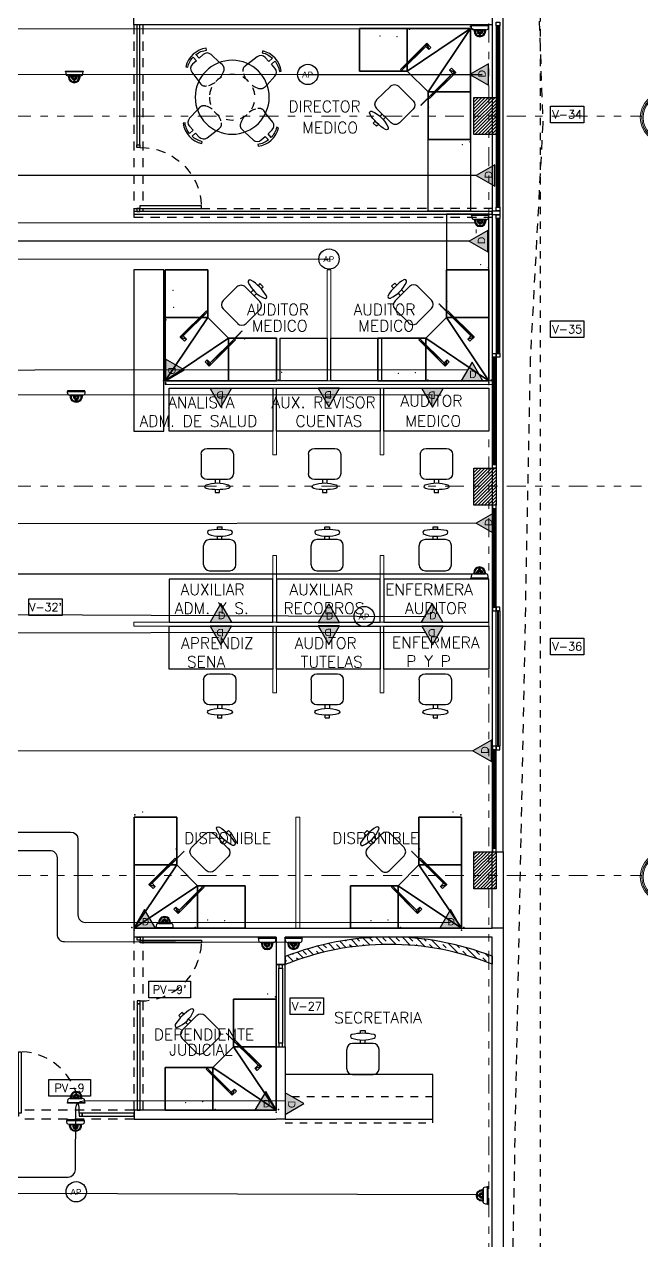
# Model space of a CAD drawing. Header units: millimetres. Extents: x 2056 to 4470, y 1400 to 3101.
# Drawn here: x 2246.84 to 2255.18, y 1523.13 to 1539.56 of the extents above; entities that cross this region are included whole.
import ezdxf
from ezdxf.enums import TextEntityAlignment as Align

# ---------------------------------------------------------------- set-up
doc = ezdxf.new("R2010")
doc.units = ezdxf.units.MM
for name, pattern in [('DIVIDE', [31.75, 12.7, -6.35, 0, -6.35, 0, -6.35]), ('HIDDEN', [9.525, 6.35, -3.175]), ('HIDDEN2', [0.1875, 0.125, -0.0625])]:
    doc.linetypes.add(name, pattern=pattern)
for name, color, linetype in [('0-PROYECCION', 8, 'HIDDEN2'), ('A-253', 253, 'Continuous'), ('A-ANNO-DIMS-GRID', 195, 'Continuous'), ('A-ANNO-GLAZ', 124, 'Continuous'), ('A-ANNO-TEXT', 190, 'Continuous'), ('A-COLS', 6, 'Continuous'), ('A-COLS-HTCH', 8, 'Continuous'), ('A-FURN', 252, 'Continuous'), ('A-GRID-COLS', 75, 'DIVIDE'), ('A-PROY', 15, 'HIDDEN'), ('A-WALL-SILL', 205, 'Continuous'), ('AreasTrabajo', 90, 'Continuous'), ('Cableado', 134, 'Continuous'), ('Camara', 11, 'Continuous'), ('NODOS', 7, 'Continuous')]:
    doc.layers.add(name, color=color, linetype=linetype)
for name, color, linetype, lineweight in [('A-WALL', 16, 'Continuous', 30), ('AMuebles', 8, 'Continuous', 9), ('MUEBLES', 5, 'Continuous', 20), ('PL Corte', 7, 'Continuous', 25), ('PL MUEBLES', 251, 'Continuous', 13)]:
    doc.layers.add(name, color=color, linetype=linetype, lineweight=lineweight)
doc.styles.add('NUEVO', font='SIMPLEX')
doc.styles.add('ROMAN', font='arial.ttf')
doc.styles.add('ROMANS', font='romans')
doc.styles.get("Standard").update_dxf_attribs({"font": 'arial.ttf'})

# ---------------------------------------------------------------- blocks, each defined once
blk = doc.blocks.new('*U99')
at = {"color": 0}
mesh = blk.add_polyface(dxfattribs=at)
corners = [(0.02, 0), (0.02, 0.5), (0, 0.46), (0, 0.46), (0, 0), (0.02, 0), (0.02, 0.5), (-0.06, 0.46), (0, 0.46), (0.02, 0.5), (-0.06, 0.5), (-0.06, 0.46)]
mesh.append_faces([[corners[k] for k in face] for face in [(6, 7, 8)]], dxfattribs={"vtx0": -1, "vtx2": -1, "color": 0})
mesh.append_faces([[corners[k] for k in face] for face in [(0, 1, 2)]], dxfattribs={"vtx1": -1, "vtx2": -1, "color": 0})
mesh.append_faces([[corners[k] for k in face] for face in [(3, 4, 5), (9, 10, 11)]], dxfattribs={"vtx2": -1, "color": 0})
blk = doc.blocks.new('*U96')
at = {"color": 0}
mesh = blk.add_polyface(dxfattribs=at)
corners = [(5.099, 1.857, 0.74), (5.674, 1.857, 0.74), (5.674, 2.712, 0.74), (5.674, 2.712, 0.74), (4.819, 2.137, 0.74), (5.099, 1.857, 0.74), (5.674, 2.712, 0.74), (4.819, 2.712, 0.74), (4.819, 2.137, 0.74)]
mesh.append_faces([[corners[k] for k in face] for face in [(3, 4, 5)]], dxfattribs={"vtx0": -1, "vtx2": -1, "color": 0})
mesh.append_faces([[corners[k] for k in face] for face in [(0, 1, 2), (6, 7, 8)]], dxfattribs={"vtx2": -1, "color": 0})
blk = doc.blocks.new('ptotbj1')
for p, q in [((0.593, -0.201, -0.17), (0.536, -0.257, -0.17)), ((0.536, -0.257, -0.17), (0.565, -0.285, -0.17)), ((0.565, -0.285, -0.17), (0.607, -0.243, -0.17)), ((0.947, -0.554, -0.17), (0.593, -0.201, -0.17)), ((0.607, -0.243, -0.17), (0.932, -0.568, -0.17)), ((0.201, -0.593, -0.17), (0.257, -0.536, -0.17)), ((0.554, -0.947, -0.17), (0.201, -0.593, -0.17)), ((0.285, -0.565, -0.17), (0.243, -0.607, -0.17)), ((0.243, -0.607, -0.17), (0.568, -0.932, -0.17)), ((0.257, -0.536, -0.17), (0.285, -0.565, -0.17)), ((0.776, -0.977, -0.74), (0.971, -0.782, -0.74)), ((1.084, -0.782, -0.74), (1.269, -0.966, -0.74)), ((0.961, -1.274, -0.74), (0.776, -1.09, -0.74)), ((1.269, -1.079, -0.74), (1.074, -1.274, -0.74)), ((1.15, -1.198, -0.74), (1.182, -1.231, -0.74)), ((1.193, -1.155, -0.74), (1.225, -1.188, -0.74)), ((1.246, -1.295, -0.74), (1.272, -1.321, -0.74)), ((1.272, -1.321, -0.74), (1.315, -1.278, -0.74)), ((1.315, -1.278, -0.74), (1.289, -1.252, -0.74))]:
    blk.add_line(p, q)
at = {"extrusion": (0.707107, 0.707107, 0)}
for p, q in [((0.462, -0.826, -0.129), (0.645, -1.01, -0.129)), ((0.674, -1.039, -0.169), (0.462, -0.826, -0.169)), ((0.462, -0.826, -0.169), (0.462, -0.826, -0.129)), ((0.645, -1.01, -0.129), (0.645, -1.01, -0.13)), ((0.645, -1.01, -0.13), (0.646, -1.01, -0.13)), ((0.646, -1.01, -0.13), (0.646, -1.01, -0.129))]:
    blk.add_line(p, q, dxfattribs=at)
at = {"elevation": -0.03}
for points in [[(0, -0.855), (0, 0), (0.855, 0)], [(0, -0.855), (0.575, -0.855), (0.855, -0.575), (0.855, 0)]]:
    blk.add_lwpolyline(points, dxfattribs=at)
for centre, radius, start, end in [((1.028, -0.838, -0.74), 0.08, 45, 135), ((0.833, -1.033, -0.74), 0.08, 135, 225), ((1.212, -1.023, -0.74), 0.08, 315, 45), ((1.509, -1.513, -0.74), 0.432, 114.3244, 155.6756), ((1.341, -1.142, -0.74), 0.025, 328.0026, 114.3244), ((1.017, -1.218, -0.74), 0.08, 225, 315), ((0.799, -0.803, -0.74), 0.664, 301.9974, 328.0026), ((1.138, -1.345, -0.74), 0.025, 155.6756, 301.9974), ((1.189, -1.304, -0.74), 0.03, 307.8510251593803, 307.8510382881088)]:
    blk.add_arc(centre, radius, start, end)
at = {"extrusion": (0.707107, 0.707107, 0)}
blk.add_arc((-1.171, -0.169, -0.258), 0.04, 90, 180, dxfattribs=at)
at = {"layer": 'MUEBLES'}
for p in [(0.993, -0.113, 0.12), (1.224, -0.103, -0.03), (0.566, -1.071, -0.74), (0.566, -1.071, -0.74), (0.566, -1.071, -0.74), (0.114, -1.571, -0.74)]:
    blk.add_point(p, dxfattribs=at)
at = {"layer": 'NODOS'}
for p in [(0.002, 0.025, -0.74), (-0.03, -0.008, -0.74), (0.825, -0.008, -0.74), (0.008, -1.53, -0.74)]:
    blk.add_point(p, dxfattribs=at)
at = {"extrusion": (0, 0, -1), "xscale": -1, "zscale": -1, "rotation": 270}
blk.add_blockref('*U96', (-2.712, -5.674, 0.74), dxfattribs=at)
at = {"rotation": 45.00000000000005}
blk.add_blockref('*U99', (0.932, -0.568, -0.05), dxfattribs=at)
at = {"extrusion": (0, 0, -1), "zscale": -1, "rotation": 314.9999999999999}
blk.add_blockref('*U99', (-0.568, -0.932, 0.05), dxfattribs=at)
mesh = blk.add_polymesh((6, 3))
for k, corner in enumerate([(1.5, -0.575, -0.03), (1.5, -0.575, -0.03), (1.5, -0.575, -0.03), (0.855, -0.575), (0.855, -0.575, -0.03), (0.855, -0.575, -0.03), (0.855, 0), (0.855, 0), (0.855, -0.575, -0.03), (1.5, 0, -0.03), (1.5, 0, -0.03), (1.5, -0.575, -0.03), (1.5, 0, -0.03), (1.5, 0, -0.03), (1.5, -0.575, -0.03), (0.855, 0), (0.855, 0), (0.855, -0.575)]):
    mesh.set_mesh_vertex(divmod(k, 3), corner)
mesh = blk.add_polymesh((6, 3))
for k, corner in enumerate([(0.575, -0.855), (0.575, -0.855, -0.03), (0.575, -0.855, -0.03), (0.575, -1.5), (0.575, -1.5, -0.03), (0.575, -1.5, -0.03), (0, -1.5), (0, -1.5, -0.03), (0.575, -1.5, -0.03), (0, -0.855), (0, -0.855, -0.03), (0.575, -0.855, -0.03), (0, -0.855), (0, -0.855), (0.575, -0.855), (0, -1.5), (0, -1.5), (0.575, -1.5)]):
    mesh.set_mesh_vertex(divmod(k, 3), corner)
blk = doc.blocks.new('PUERTA 90 VIDRIO')
for points in [[(0.035, 0.87), (0.07, 0.87), (0.07, 0.04), (0.035, 0.04), (0.035, 0.87)], [(-0.005, 0.04), (0.035, 0.04), (0.035, 0), (-0.005, 0), (-0.005, 0.04)], [(0.895, 0.04), (0.855, 0.04), (0.855, 0), (0.895, 0), (0.895, 0.04)]]:
    blk.add_lwpolyline(points)
at = {"color": 251, "linetype": 'HIDDEN2'}
blk.add_arc((0.042, 0.057), 0.814, 358.8096, 88.1062, dxfattribs=at)
blk = doc.blocks.new('silla')
for p, q in [((-0.03, 0.557), (-0.03, 0.594)), ((-0.029, 0.594), (0.032, 0.594)), ((0.03, 0.594), (0.03, 0.557)), ((-0.218, 0.08), (-0.218, 0.341)), ((0.138, 0.421), (-0.138, 0.421)), ((-0.03, 0.421), (-0.03, 0.467)), ((0.03, 0.421), (0.03, 0.466)), ((0.218, 0.08), (0.218, 0.341)), ((-0.138, 0), (0.138, 0))]:
    blk.add_line(p, q)
for centre, radius, start, end in [((-0.142, 0.517), 0.025, 103.0026, 249.3244), ((0.001, 0.898), 0.432, 249.3244, 290.6756), ((0.001, -0.106), 0.664, 76.9974, 103.0026), ((-0.078, 0.523), 0.03, 97.14896172513622, 97.14897484650807), ((0.145, 0.517), 0.025, 290.6756, 76.9974), ((-0.138, 0.341), 0.08, 90, 180), ((0.138, 0.341), 0.08, 0, 90), ((-0.138, 0.08), 0.08, 180, 270), ((0.138, 0.08), 0.08, 270, 0)]:
    blk.add_arc(centre, radius, start, end)
blk = doc.blocks.new('MESITA')
for points in [[(0.177, 0.49), (0.297, 0.601, -0.389031), (0.409, 0.602), (0.465, 0.551), (0.51, 0.601, 0.129996), (0.361, 0.664), (0.365, 0.691, -0.309364), (0.653, 0.429), (0.626, 0.423, 0.129996), (0.549, 0.566), (0.504, 0.515), (0.56, 0.465, -0.389031), (0.57, 0.353), (0.471, 0.224)], [(-0.49, 0.177), (-0.601, 0.297, -0.389031), (-0.602, 0.409), (-0.551, 0.465), (-0.601, 0.51, 0.129996), (-0.664, 0.361), (-0.691, 0.365, -0.309364), (-0.429, 0.653), (-0.423, 0.626, 0.129996), (-0.566, 0.549), (-0.515, 0.504), (-0.465, 0.56, -0.389031), (-0.353, 0.57), (-0.224, 0.471)], [(-0.177, -0.49), (-0.297, -0.601, -0.389031), (-0.409, -0.602), (-0.465, -0.551), (-0.51, -0.601, 0.129996), (-0.361, -0.664), (-0.365, -0.691, -0.309364), (-0.653, -0.429), (-0.626, -0.423, 0.129996), (-0.549, -0.566), (-0.504, -0.515), (-0.56, -0.465, -0.389031), (-0.57, -0.353), (-0.471, -0.224)], [(0.49, -0.177), (0.601, -0.297, -0.389031), (0.602, -0.409), (0.551, -0.465), (0.601, -0.51, 0.129996), (0.664, -0.361), (0.691, -0.365, -0.309364), (0.429, -0.653), (0.423, -0.626, 0.129996), (0.566, -0.549), (0.515, -0.504), (0.465, -0.56, -0.389031), (0.353, -0.57), (0.224, -0.471)]]:
    blk.add_lwpolyline(points, format="xyb")
at = {"color": 251, "linetype": 'HIDDEN2', "ltscale": 0.25}
for points in [[(-0.224, 0.471), (-0.186, 0.443, -0.283804), (-0.155, 0.362, -0.282906), (-0.375, 0.12, -0.283804), (-0.459, 0.143), (-0.49, 0.177)], [(0.471, 0.224), (0.443, 0.186, -0.283804), (0.362, 0.155, -0.282906), (0.12, 0.375, -0.283804), (0.143, 0.459), (0.177, 0.49)], [(-0.471, -0.224), (-0.443, -0.186, -0.283804), (-0.362, -0.155, -0.282906), (-0.12, -0.375, -0.283804), (-0.143, -0.459), (-0.177, -0.49)], [(0.224, -0.471), (0.186, -0.443, -0.283804), (0.155, -0.362, -0.282906), (0.375, -0.12, -0.283804), (0.459, -0.143), (0.49, -0.177)]]:
    blk.add_lwpolyline(points, format="xyb", dxfattribs=at)
blk.add_circle((0, 0), 0.521)
blk.add_circle((0, 0), 0.321, dxfattribs=at)
blk = doc.blocks.new('P-V')
blk.add_lwpolyline([(-0.00375, -0.003), (-0.00375, 0), (0.00375, 0), (0.00375, -0.003)], close=True)
at = {"style": 'NUEVO', "flags": 4}
blk.add_attdef('PV', text='', height=0.0015, dxfattribs=at).set_placement((0, -0.0015), align=Align.MIDDLE_CENTER)
blk = doc.blocks.new('V')
blk.add_lwpolyline([(-0.003, -0.003), (-0.003, 0), (0.003, 0), (0.003, -0.003)], close=True)
at = {"style": 'NUEVO', "flags": 4}
blk.add_attdef('VEN', text='', height=0.0015, dxfattribs=at).set_placement((0, -0.0015), align=Align.MIDDLE)
blk = doc.blocks.new('lote')
at = {"layer": '0-PROYECCION'}
blk.add_lwpolyline([(28.221, 54.476), (28.818, 37.127), (28.646, 33.967), (28.512, 27.473), (28.196, 12.156)], dxfattribs=at)
blk = doc.blocks.new('EJE LETRA')
at = {"const_width": 0.06}
blk.add_lwpolyline([(2.068, 0), (1.7, 0)], dxfattribs=at)
at = {"linetype": 'Continuous', "lineweight": 9}
for radius in [0.9, 0.85, 0.8]:
    blk.add_circle((0.8, 0), radius, dxfattribs=at)
at = {"lineweight": 9, "style": 'ROMAN'}
blk.add_attdef('A', (0.601, -0.273), '', height=0.6, dxfattribs=at)
blk = doc.blocks.new('EJES 3P')
at = {"layer": 'A-COLS-HTCH'}
h = blk.add_hatch(dxfattribs=at)
h.set_pattern_fill('ANSI31', color=256, scale=0.01, style=0)
h.set_pattern_definition([(45, (-989029.081113, -1733121.865745), (-0.02245064030267, 0.02245064030267), [])])
h.paths.add_polyline_path([(19.17, 24.331), (19.47, 24.331), (19.47, 23.831), (19.17, 23.831)])
h = blk.add_hatch(dxfattribs=at)
h.set_pattern_fill('ANSI31', color=256, scale=0.01, style=0)
h.set_pattern_definition([(45, (-989029.080906, -1733126.865745), (-0.02245064030267, 0.02245064030267), [])])
h.paths.add_polyline_path([(19.17, 19.326), (19.47, 19.326), (19.47, 18.826), (19.17, 18.826)])
h = blk.add_hatch(dxfattribs=at)
h.set_pattern_fill('ANSI31', color=256, scale=0.01, style=0)
h.set_pattern_definition([(45, (-989029.081113, -1733132.121184), (-0.02245064030267, 0.02245064030267), [])])
h.paths.add_polyline_path([(19.17, 14.145), (19.47, 14.145), (19.47, 13.645), (19.17, 13.645)])
at = {"layer": 'A-COLS'}
for points in [[(19.17, 24.331), (19.47, 24.331), (19.47, 23.831), (19.17, 23.831)], [(19.17, 19.326), (19.47, 19.326), (19.47, 18.826), (19.17, 18.826)], [(19.17, 14.145), (19.47, 14.145), (19.47, 13.645), (19.17, 13.645)]]:
    blk.add_lwpolyline(points, close=True, dxfattribs=at)
at = {"layer": 'A-GRID-COLS', "lineweight": 9, "ltscale": 0.02}
blk.add_line((19.37, 0.026), (19.37, 37.139), dxfattribs=at)
for points in [[(-3.765, 24.081), (21.433, 24.081)], [(-3.765, 19.081), (21.433, 19.081)], [(-3.765, 13.826), (21.433, 13.826)]]:
    blk.add_lwpolyline(points, dxfattribs=at)
at = {"layer": 'A-ANNO-DIMS-GRID'}
ref = blk.add_blockref('EJE LETRA', (21.453, 24.062, -0.229), dxfattribs=dict(at, xscale=0.375, yscale=0.3749999850988388, zscale=0.375))
ref.add_attrib('A', 'C', dxfattribs={"layer": '0', "lineweight": 9, "height": 0.225, "style": 'ROMAN'}).set_placement((21.753, 24.062, -0.229), align=Align.MIDDLE_CENTER)
ref = blk.add_blockref('EJE LETRA', (21.453, 13.806, -0.229), dxfattribs=dict(at, xscale=0.375, yscale=0.3749999850988388, zscale=0.375))
ref.add_attrib('A', 'E', dxfattribs={"layer": '0', "lineweight": 9, "height": 0.225, "style": 'ROMAN'}).set_placement((21.753, 13.806, -0.229), align=Align.MIDDLE_CENTER)
blk = doc.blocks.new('Toma Doble')
at = {"layer": 'AreasTrabajo'}
h = blk.add_hatch(color=256, dxfattribs=at)
h.dxf.hatch_style = 1
h.paths.add_polyline_path([(0, 0.168), (-0.145, -0.084), (0.145, -0.084)])
blk.add_lwpolyline([(0.145, -0.084), (0, 0.168), (-0.145, -0.084)], close=True, dxfattribs=at)
at = {"layer": 'AreasTrabajo', "color": 7, "true_color": 0xffffff, "insert": (-0.04, 0.054), "char_height": 0.1, "attachment_point": 1}
blk.add_mtext_dynamic_manual_height_columns('D', width=0.2, gutter_width=12.5, heights=[0], dxfattribs=at)
blk = doc.blocks.new('AP')
at = {"layer": 'AreasTrabajo'}
blk.add_circle((0, 0), 0.137, dxfattribs=at)
at = {"layer": 'AreasTrabajo', "insert": (-0.078, 0.038, 0.229), "char_height": 0.08, "attachment_point": 1}
blk.add_mtext_dynamic_manual_height_columns('AP', width=0.14673, gutter_width=12.5, heights=[0], dxfattribs=at)
blk = doc.blocks.new('Camara-B')
at = {"layer": 'Camara'}
for points in [[(-0.0297, 0.0145), (-0.0298, 0.016), (0.0293, 0.016), (0.0292, 0.0145)], [(0.0292, 0.0145), (0.0292, 0.0143), (-0.0297, 0.0143), (-0.0297, 0.0145)]]:
    blk.add_lwpolyline(points, close=True, dxfattribs=at)
for points in [[(-0.0297, 0.0139, 0.072126), (-0.0279, 0.0033, 0.171597), (-0.0271, 0.0023, 0.084432), (-0.022, 0.0001, 0.060784), (-0.0216, 0), (0.021, 0, 0.060784), (0.0215, 0.0001, 0.084432), (0.0266, 0.0023, 0.171597), (0.0274, 0.0033, 0.072126), (0.0292, 0.0139)], [(-0.0199, 0), (-0.0199, -0.0037, 1), (0.0194, -0.0037), (0.0194, 0)], [(-0.015, -0.011, 0.641525), (0.0145, -0.011), (0.0155, -0.0107), (0.0155, 0), (0.0087, 0), (0.0087, -0.0054, -1), (-0.0092, -0.0054), (-0.0092, 0), (-0.016, 0), (-0.016, -0.0107)], [(-0.0067, 0), (-0.0067, -0.0054, 1), (0.0062, -0.0054), (0.0062, 0), (0.0058, 0), (0.0058, -0.0054, -1), (-0.0063, -0.0054), (-0.0063, 0)], [(0.0029, -0.0006), (0.0029, -0.0008, -0.541232), (0.0027, -0.0009, 0.302819), (-0.0033, -0.0009, -0.541232), (-0.0034, -0.0008), (-0.0034, -0.0006, 3.288548)], [(0.0027, -0.0189, 1), (0.0027, -0.0184), (-0.0032, -0.0184, 1), (-0.0032, -0.0189)], [(0.0021, -0.0194, 1), (0.0021, -0.019), (-0.0026, -0.019, 1), (-0.0026, -0.0194)], [(0.0015, -0.02, 1), (0.0015, -0.0195), (-0.002, -0.0195, 1), (-0.002, -0.02)]]:
    blk.add_lwpolyline(points, format="xyb", close=True, dxfattribs=at)
blk.add_circle((-0.0003, -0.0055), 0.00358, dxfattribs=at)

msp = doc.modelspace()

# ---------------------------------------------------------------- hatches: boundary and pattern name
at = {"layer": 'PL Corte'}
h = msp.add_hatch(dxfattribs=at)
h.set_pattern_fill('TRANS', color=256, scale=0.02, angle=315, style=0)
h.set_pattern_definition([(315, (-986951.49958, -1731597.15156), (0.089802561211, 0.089802561211), []), (315, (-986951.45467, -1731597.10666), (0.089802561211, 0.089802561211), [0.0635, -0.0635])])
h.paths.add_polyline_path([(2251.649, 1527.227, 0.085539), (2250.365, 1526.964), (2250.365, 1526.856, -0.189712), (2253.115, 1526.88), (2253.115, 1526.987, 0.081397), (2251.891, 1527.227)])

# ---------------------------------------------------------------- linework, layer by layer
at = {"layer": '0-PROYECCION'}
for points, elevation in [([(2248.325, 1539.55), (2248.325, 1536.95)], 0.229), ([(2248.445, 1539.55), (2248.445, 1537.03)], 0.229), ([(2248.325, 1537.07), (2253.16, 1537.071)], 0.229), ([(2248.325, 1536.95), (2253.16, 1536.951)], 0.229), ([(2248.327, 1524.89), (2248.327, 1527.227)], 0.229), ([(2248.327, 1524.89), (2246.725, 1524.89)], -0.229)]:
    msp.add_lwpolyline(points, dxfattribs=dict(at, elevation=elevation))
for points in [[(2248.447, 1524.89), (2248.447, 1527.227)], [(2248.327, 1524.77), (2246.725, 1524.77)]]:
    msp.add_lwpolyline(points, dxfattribs=at)
at = {"layer": 'A-ANNO-GLAZ', "ltscale": 1.5}
for points, elevation in [([(2248.405, 1537.93), (2248.405, 1539.55), (2248.365, 1539.55), (2248.365, 1537.93)], 0.229), ([(2253.215, 1539.534), (2253.215, 1539.584), (2253.265, 1539.584), (2253.265, 1539.534)], 0.229), ([(2253.16, 1537.03), (2248.325, 1537.03), (2248.325, 1536.99), (2253.16, 1536.99)], 0.229), ([(2253.16, 1536.985), (2253.16, 1537.035), (2253.265, 1537.035), (2253.265, 1536.985)], 0.229), ([(2253.215, 1536.935), (2253.215, 1536.985), (2253.265, 1536.985), (2253.265, 1536.935)], 0.229), ([(2253.215, 1535.06), (2253.215, 1535.11), (2253.265, 1535.11), (2253.265, 1535.06)], 0.229), ([(2253.215, 1531.683), (2253.215, 1531.633), (2253.265, 1531.633), (2253.265, 1531.683)], 0.229), ([(2253.215, 1529.808), (2253.215, 1529.758), (2253.265, 1529.758), (2253.265, 1529.808)], 0.229), ([(2247.625, 1524.81), (2248.327, 1524.81), (2248.327, 1524.85), (2247.625, 1524.85)], -0.229)]:
    msp.add_lwpolyline(points, close=True, dxfattribs=dict(at, elevation=elevation))
for points in [[(2253.215, 1539.534), (2253.215, 1537.085), (2253.265, 1537.085), (2253.265, 1539.534), (2253.215, 1539.534)], [(2253.235, 1537.085), (2253.235, 1539.534), (2253.245, 1539.534), (2253.245, 1537.085), (2253.235, 1537.085)], [(2253.215, 1536.935), (2253.215, 1535.11), (2253.265, 1535.11), (2253.265, 1536.935), (2253.215, 1536.935)], [(2253.235, 1535.11), (2253.235, 1536.935), (2253.245, 1536.935), (2253.245, 1535.11), (2253.235, 1535.11)], [(2253.185, 1533.61), (2253.185, 1535.06), (2253.195, 1535.06), (2253.195, 1533.61), (2253.185, 1533.61)], [(2253.185, 1533.01), (2253.185, 1531.683), (2253.195, 1531.683), (2253.195, 1533.01), (2253.185, 1533.01)], [(2253.215, 1529.808), (2253.215, 1531.633), (2253.265, 1531.633), (2253.265, 1529.808), (2253.215, 1529.808)], [(2253.235, 1531.633), (2253.235, 1529.808), (2253.245, 1529.808), (2253.245, 1531.633), (2253.235, 1531.633)], [(2253.185, 1529.758), (2253.185, 1528.43), (2253.195, 1528.43), (2253.195, 1529.758), (2253.185, 1529.758)]]:
    msp.add_lwpolyline(points, dxfattribs=at)
at = {"layer": 'A-ANNO-GLAZ'}
for points in [[(2253.265, 1537.085), (2253.265, 1537.035), (2253.215, 1537.035), (2253.215, 1537.085)], [(2253.215, 1535.11), (2253.215, 1535.06), (2253.165, 1535.06), (2253.165, 1535.11)], [(2253.215, 1535.06), (2253.215, 1533.61), (2253.165, 1533.61), (2253.165, 1535.06)], [(2253.215, 1533.61), (2253.215, 1533.56), (2253.165, 1533.56), (2253.165, 1533.61)], [(2253.215, 1533.01), (2253.215, 1533.06), (2253.165, 1533.06), (2253.165, 1533.01)], [(2253.215, 1531.683), (2253.215, 1533.01), (2253.165, 1533.01), (2253.165, 1531.683)], [(2253.215, 1531.633), (2253.215, 1531.683), (2253.165, 1531.683), (2253.165, 1531.633)], [(2253.215, 1529.758), (2253.215, 1529.808), (2253.165, 1529.808), (2253.165, 1529.758)], [(2253.215, 1528.43), (2253.215, 1529.758), (2253.165, 1529.758), (2253.165, 1528.43)], [(2253.215, 1528.38), (2253.215, 1528.43), (2253.165, 1528.43), (2253.165, 1528.38)]]:
    msp.add_lwpolyline(points, close=True, dxfattribs=at)
at = {"layer": 'A-ANNO-GLAZ', "elevation": 0.229}
for points in [[(2250.28, 1526.856), (2250.28, 1526.806), (2250.33, 1526.806), (2250.33, 1526.856)], [(2250.28, 1525.795), (2250.28, 1525.745), (2250.33, 1525.745), (2250.33, 1525.795)]]:
    msp.add_lwpolyline(points, close=True, dxfattribs=at)
msp.add_lwpolyline([(2250.33, 1526.806), (2250.33, 1525.795), (2250.28, 1525.795), (2250.28, 1526.806), (2250.33, 1526.806)], dxfattribs=at)
at = {"layer": 'A-ANNO-GLAZ', "ltscale": 1.5}
msp.add_lwpolyline([(2248.367, 1526.327), (2248.367, 1524.89), (2248.407, 1524.89), (2248.407, 1526.327)], close=True, dxfattribs=at)
at = {"layer": 'A-FURN'}
for points, elevation in [([(2252.295, 1538), (2252.87, 1538), (2252.87, 1537.031), (2252.295, 1537.031)], -0.03), ([(2252.543, 1536.24), (2253.118, 1536.24), (2253.118, 1536.99), (2252.543, 1536.99)], 0.229), ([(2248.325, 1534.06), (2248.727, 1534.06), (2248.727, 1536.24), (2248.325, 1536.24)], 0.229), ([(2250.298, 1535.315), (2250.933, 1535.315), (2250.933, 1534.74), (2250.298, 1534.74)], 0.229), ([(2250.983, 1535.315), (2251.668, 1535.315), (2251.668, 1534.74), (2250.983, 1534.74)], 0.229), ([(2248.798, 1534.06), (2248.798, 1534.64), (2250.198, 1534.64), (2250.198, 1534.06)], 0.289), ([(2250.248, 1534.06), (2250.248, 1534.64), (2251.648, 1534.64), (2251.648, 1534.06)], 0.289), ([(2251.698, 1534.06), (2251.698, 1534.64), (2253.118, 1534.64), (2253.118, 1534.06)], 0.259), ([(2248.798, 1532.06), (2248.798, 1531.48), (2250.198, 1531.48), (2250.198, 1532.06)], 0.289), ([(2250.248, 1532.06), (2250.248, 1531.48), (2251.648, 1531.48), (2251.648, 1532.06)], 0.289), ([(2251.698, 1532.06), (2251.698, 1531.48), (2253.118, 1531.48), (2253.118, 1532.06)], 0.259), ([(2248.798, 1530.847), (2248.798, 1531.427), (2250.198, 1531.427), (2250.198, 1530.847)], 0.289), ([(2250.248, 1530.847), (2250.248, 1531.427), (2251.648, 1531.427), (2251.648, 1530.847)], 0.289), ([(2251.698, 1530.847), (2251.698, 1531.427), (2253.118, 1531.427), (2253.118, 1530.847)], 0.259)]:
    msp.add_lwpolyline(points, close=True, dxfattribs=dict(at, elevation=elevation))
at = {"layer": 'A-FURN', "elevation": 0.229}
msp.add_lwpolyline([(2250.365, 1524.77), (2251.915, 1524.77), (2252.36, 1524.77), (2252.36, 1525.37), (2250.365, 1525.37), (2250.365, 1524.77)], dxfattribs=at)
at = {"layer": 'A-PROY', "ltscale": 0.01}
msp.add_lwpolyline([(2253.31, 1550.892), (2253.81, 1550.892), (2253.81, 1516.89), (2253.31, 1516.89)], dxfattribs=at)
at = {"layer": 'A-PROY', "ltscale": 0.01, "elevation": 0.229}
msp.add_lwpolyline([(2250.365, 1525.07), (2250.365, 1524.72), (2252.36, 1524.72), (2252.36, 1525.07), (2250.365, 1525.07)], dxfattribs=at)
at = {"layer": 'A-WALL', "elevation": 0.229}
for points in [[(2253.16, 1539.668), (2253.16, 1539.55), (2248.325, 1539.55), (2248.325, 1539.668), (2253.16, 1539.668), (2253.16, 1539.55)], [(2253.31, 1528.38), (2253.31, 1527.347), (2253.161, 1527.347), (2253.16, 1528.38), (2253.31, 1528.38)], [(2248.447, 1527.227), (2248.447, 1527.227), (2248.327, 1527.227), (2248.327, 1527.347), (2253.161, 1527.347), (2253.161, 1527.347)], [(2250.245, 1527.227), (2248.447, 1527.227)], [(2250.245, 1527.227), (2250.245, 1526.856), (2250.365, 1526.856), (2250.365, 1527.227)], [(2253.16, 1524.919), (2253.16, 1524.919), (2253.161, 1527.227), (2250.365, 1527.227)], [(2253.31, 1527.347), (2253.31, 1522.986), (2253.16, 1522.986), (2253.16, 1524.919), (2253.16, 1524.919)], [(2250.245, 1525.745), (2250.245, 1524.89), (2250.245, 1524.89)], [(2250.365, 1525.745), (2250.365, 1524.919), (2250.365, 1524.919)], [(2250.365, 1524.919), (2250.365, 1524.77)], [(2248.447, 1524.89), (2248.447, 1524.89), (2248.327, 1524.89), (2248.327, 1524.77), (2248.327, 1524.77), (2248.327, 1524.77), (2248.327, 1524.77), (2248.327, 1524.77)], [(2248.327, 1524.77), (2250.245, 1524.77)], [(2250.245, 1524.89), (2248.447, 1524.89)], [(2250.365, 1524.77), (2250.245, 1524.77)]]:
    msp.add_lwpolyline(points, dxfattribs=at)
at = {"layer": 'A-WALL-SILL', "elevation": 0.229}
for points in [[(2253.16, 1545.21), (2253.16, 1528.38), (2253.31, 1528.38), (2253.31, 1545.21)], [(2250.365, 1526.856), (2250.245, 1526.856), (2250.245, 1525.745), (2250.365, 1525.745)]]:
    msp.add_lwpolyline(points, close=True, dxfattribs=at)
at = {"layer": 'A-WALL-SILL', "color": 1, "elevation": 0.229}
for points in [[(2250.365, 1526.964), (2250.365, 1526.856)], [(2250.365, 1526.856), (2250.365, 1526.964)], [(2253.161, 1526.97), (2253.161, 1526.862)]]:
    msp.add_lwpolyline(points, dxfattribs=at)
at = {"layer": 'A-WALL-SILL', "color": 1}
for centre, radius, start, end in [((2251.77, 1523.37, 0.229), 3.859, 68.8694, 111.3471), ((2251.77, 1523.374, 0.229), 3.755, 68.2518, 111.9696)]:
    msp.add_arc(centre, radius, start, end, dxfattribs=at)
at = {"layer": 'AMuebles'}
msp.add_line((2252.945, 1536.784), (2252.945, 1536.734), dxfattribs=at)
at = {"layer": 'Cableado', "lineweight": 30}
for p, q in [((2252.892, 1539.496), (2241.133, 1539.483)), ((2252.948, 1537.514), (2241.134, 1537.514)), ((2252.937, 1536.876), (2241.135, 1536.865)), ((2252.852, 1536.626), (2241.132, 1536.626, 0.229)), ((2252.948, 1532.817), (2241.139, 1532.804)), ((2252.893, 1532.13), (2241.141, 1532.13)), ((2252.898, 1529.744), (2241.143, 1529.731)), ((2252.964, 1523.747), (2241.15, 1523.781))]:
    msp.add_line(p, q, dxfattribs=at)
for points in [[(2250.671, 1538.879), (2253.027, 1538.879), (2241.133, 1538.872)], [(2252.829, 1534.889), (2241.138, 1534.882)]]:
    msp.add_lwpolyline(points, dxfattribs=at)
for points, elevation in [([(2250.958, 1536.386), (2241.136, 1536.378)], 0.229), ([(2252.354, 1534.551), (2241.138, 1534.548)], 0.289), ([(2252.264, 1531.552), (2241.14, 1531.609)], 0.289), ([(2252.257, 1531.341), (2241.142, 1531.328)], 0.289)]:
    msp.add_lwpolyline(points, dxfattribs=dict(at, elevation=elevation))
for points in [[(2241.144, 1528.647), (2247.468, 1528.647, -0.413891), (2247.568, 1528.547), (2247.569, 1527.526, 0.414214), (2247.669, 1527.426), (2252.598, 1527.431)], [(2241.144, 1528.399), (2247.186, 1528.399, -0.414214), (2247.286, 1528.299), (2247.286, 1527.267, 0.414214), (2247.386, 1527.167), (2250.383, 1527.159)], [(2241.149, 1523.985), (2247.435, 1523.985, 0.411894), (2247.535, 1524.085), (2247.542, 1524.917, -0.41144), (2247.642, 1525.017), (2250.366, 1525.021)]]:
    msp.add_lwpolyline(points, format="xyb", dxfattribs=at)
at = {"layer": 'PL MUEBLES'}
for points, elevation in [([(2250.933, 1536.24), (2250.983, 1536.24), (2250.983, 1534.74), (2250.933, 1534.74)], 0.229), ([(2248.748, 1534.74), (2253.16, 1534.74), (2253.16, 1534.69), (2248.748, 1534.69)], 0.229), ([(2250.248, 1533.74), (2250.198, 1533.74), (2250.198, 1534.64), (2250.248, 1534.64)], 0.319), ([(2251.698, 1533.74), (2251.648, 1533.74), (2251.648, 1534.64), (2251.698, 1534.64)], 0.289), ([(2250.198, 1532.38), (2250.248, 1532.38), (2250.248, 1531.48), (2250.198, 1531.48)], 0.319), ([(2251.648, 1532.38), (2251.698, 1532.38), (2251.698, 1531.48), (2251.648, 1531.48)], 0.259), ([(2248.325, 1531.427), (2253.118, 1531.427), (2253.118, 1531.48), (2248.325, 1531.48)], 0.289), ([(2250.198, 1531.427), (2250.248, 1531.427), (2250.248, 1530.527), (2250.198, 1530.527)], 0.289), ([(2251.648, 1531.427), (2251.698, 1531.427), (2251.698, 1530.527), (2251.648, 1530.527)], 0.229), ([(2250.512, 1528.847), (2250.562, 1528.847), (2250.562, 1527.347), (2250.512, 1527.347)], 0.199)]:
    msp.add_lwpolyline(points, close=True, dxfattribs=dict(at, elevation=elevation))

# ---------------------------------------------------------------- block references
at = {"layer": 'A-253', "rotation": 0.05004741709467889}
msp.add_blockref('lote', (2225.059, 1501.062), dxfattribs=at)
at = {"layer": 'A-ANNO-DIMS-GRID'}
msp.add_blockref('EJES 3P', (2233.745, 1514.235), dxfattribs=at)
at = {"layer": 'A-ANNO-GLAZ'}
ref = msp.add_blockref('V', (2254.175, 1538.45), dxfattribs=dict(at, xscale=75, yscale=75, zscale=75))
ref.add_attrib('VEN', 'V-34', dxfattribs={"layer": '0', "color": 0, "height": 0.1125, "style": 'NUEVO', "flags": 4}).set_placement((2254.175, 1538.338), align=Align.MIDDLE)
at = {"layer": 'A-ANNO-GLAZ', "ltscale": 1.5, "xscale": -1, "rotation": 270}
msp.add_blockref('PUERTA 90 VIDRIO', (2248.365, 1537.035, 0.229), dxfattribs=at)
at = {"layer": 'A-ANNO-GLAZ'}
ref = msp.add_blockref('V', (2254.175, 1535.55), dxfattribs=dict(at, xscale=75, yscale=75, zscale=75))
ref.add_attrib('VEN', 'V-35', dxfattribs={"layer": '0', "color": 0, "height": 0.1125, "style": 'NUEVO', "flags": 4}).set_placement((2254.175, 1535.438), align=Align.MIDDLE)
ref = msp.add_blockref('V', (2247.132, 1531.796), dxfattribs=dict(at, xscale=75, yscale=75, zscale=75))
ref.add_attrib('VEN', "V-32'", dxfattribs={"layer": '0', "color": 0, "height": 0.11, "style": 'NUEVO', "flags": 4}).set_placement((2247.132, 1531.684), align=Align.MIDDLE)
ref = msp.add_blockref('V', (2254.175, 1531.265), dxfattribs=dict(at, xscale=75, yscale=75, zscale=75))
ref.add_attrib('VEN', 'V-36', dxfattribs={"layer": '0', "color": 0, "height": 0.1125, "style": 'NUEVO', "flags": 4}).set_placement((2254.175, 1531.153), align=Align.MIDDLE)
at = {"layer": 'A-ANNO-GLAZ', "ltscale": 1.5, "rotation": 270}
msp.add_blockref('PUERTA 90 VIDRIO', (2248.367, 1527.222, 0.229), dxfattribs=at)
at = {"layer": 'A-ANNO-GLAZ', "xscale": 75, "yscale": 75, "zscale": 75}
for p, values in [((2248.807, 1526.632), {'PV': "PV-9'"}), ((2247.455, 1525.302), {'PV': 'PV-9'})]:
    msp.add_blockref('P-V', p, dxfattribs=at).add_auto_attribs(values)
at = {"layer": 'A-ANNO-GLAZ'}
ref = msp.add_blockref('V', (2250.66, 1526.405), dxfattribs=dict(at, xscale=75, yscale=75, zscale=75))
ref.add_attrib('VEN', 'V-27', dxfattribs={"layer": '0', "color": 0, "height": 0.1125, "style": 'NUEVO', "flags": 4}).set_placement((2250.66, 1526.293), align=Align.MIDDLE)
at = {"layer": 'A-ANNO-GLAZ', "ltscale": 1.5}
msp.add_blockref('PUERTA 90 VIDRIO', (2246.73, 1524.81), dxfattribs=at)
at = {"layer": 'A-FURN', "xscale": -1}
msp.add_blockref('ptotbj1', (2252.87, 1539.5, 0.229), dxfattribs=at)
at = {"layer": 'A-FURN', "xscale": -0.9590156225021929, "yscale": 0.9590156225021929, "zscale": 0.9590156223912388, "rotation": 270}
msp.add_blockref('MESITA', (2249.651, 1538.571), dxfattribs=at)
at = {"layer": 'A-FURN'}
for p, rotation in [((2248.748, 1534.74, 0.259), 90), ((2253.118, 1534.74, 0.229), 180), ((2252.747, 1527.347, 0.229), 180), ((2250.245, 1524.89, 0.458), 180)]:
    msp.add_blockref('ptotbj1', p, dxfattribs=dict(at, rotation=rotation))
at = {"layer": 'A-FURN', "xscale": -1, "rotation": 180}
for name, p in [('silla', (2249.449, 1533.828, -0.65)), ('silla', (2250.899, 1533.828, -0.65)), ('silla', (2252.408, 1533.828, -0.68)), ('silla', (2249.483, 1530.784, -0.451)), ('silla', (2250.933, 1530.784, -0.451)), ('silla', (2252.393, 1530.784, -0.481)), ('ptotbj1', (2248.327, 1527.347, 0.229))]:
    msp.add_blockref(name, p, dxfattribs=at)
at = {"layer": 'A-FURN'}
for p in [(2249.483, 1532.176, -0.451), (2250.933, 1532.176, -0.451), (2252.393, 1532.176, -0.481), (2251.415, 1525.37, 0.229)]:
    msp.add_blockref('silla', p, dxfattribs=at)
at = {"layer": 'AreasTrabajo'}
for name, p in [('AP', (2250.671, 1538.879)), ('AP', (2250.958, 1536.386, 0.229)), ('AP', (2251.433, 1531.557, 0.289)), ('Toma Doble', (2248.469, 1527.431)), ('Toma Doble', (2252.598, 1527.431)), ('Toma Doble', (2250.103, 1524.974))]:
    msp.add_blockref(name, p, dxfattribs=at)
for p, rotation in [((2253.027, 1538.879), 90.00000001440301), ((2248.833, 1534.887), 270), ((2250.45, 1524.978), 270)]:
    msp.add_blockref('Toma Doble', p, dxfattribs=dict(at, rotation=rotation))
at = {"layer": 'Cableado', "lineweight": 30}
for p, rotation in [((2253.115, 1537.514), 90), ((2253.02, 1536.626), 90), ((2249.498, 1534.553, 0.289), 180), ((2250.955, 1534.556), 180), ((2252.354, 1534.551, 1.216), 180), ((2253.115, 1532.817), 90), ((2249.498, 1531.344, 0.289), 180), ((2250.955, 1531.346), 180), ((2252.354, 1531.342, 1.216), 180), ((2253.066, 1529.744), 90)]:
    msp.add_blockref('Toma Doble', p, dxfattribs=dict(at, rotation=rotation))
for name, p in [('Toma Doble', (2252.889, 1534.824)), ('Toma Doble', (2249.499, 1531.567)), ('Toma Doble', (2250.955, 1531.562)), ('Toma Doble', (2252.349, 1531.565)), ('AP', (2247.545, 1523.788))]:
    msp.add_blockref(name, p, dxfattribs=at)
at = {"layer": 'Camara', "xscale": 4, "yscale": 4, "zscale": 4}
for p in [(2252.996, 1539.481), (2247.52, 1538.86), (2253.001, 1536.919), (2250.124, 1527.153), (2250.481, 1527.155)]:
    msp.add_blockref('Camara-B', p, dxfattribs=at)
at = {"layer": 'Camara', "yscale": 4, "zscale": 4}
for p, xscale, rotation in [((2247.544, 1534.543, 0.289), -4, 0.03571742630539276), ((2252.99, 1532.134), 4, 180), ((2248.737, 1527.412), 4, 180.0630610847804), ((2247.543, 1525.049), 4, 180.0630613975035), ((2247.534, 1524.696), -4, 1.491276941933961e-06), ((2253.041, 1523.739), -4, 270.0000000064233)]:
    msp.add_blockref('Camara-B', p, dxfattribs=dict(at, xscale=xscale, rotation=rotation))

# ---------------------------------------------------------------- texts
at = {"layer": 'A-ANNO-TEXT', "style": 'ROMANS'}
for s, height, p in [('DIRECTOR', 0.1527, (2250.41, 1538.371, 1.697)), ('MEDICO', 0.1527, (2250.597, 1538.084, 1.697)), ('AUDITOR', 0.1527, (2249.851, 1535.626, 1.926)), ('AUDITOR', 0.1527, (2251.289, 1535.626, 1.926)), ('MEDICO', 0.1527, (2249.915, 1535.408, 1.926)), ('MEDICO', 0.1527, (2251.353, 1535.408, 1.926)), ('ANALISTA', 0.1527, (2248.786, 1534.373, 1.216)), ('AUX. REVISOR', 0.15271, (2250.181, 1534.373, 1.216)), ('AUDITOR', 0.1527, (2251.923, 1534.394, 1.216)), ('ADM. DE SALUD', 0.15271, (2248.4, 1534.121, 1.216)), ('CUENTAS', 0.1527, (2250.506, 1534.121, 1.216)), ('MEDICO', 0.1527, (2251.989, 1534.122, 0.476)), ('AUXILIAR', 0.1527, (2248.954, 1531.846, 1.186)), ('AUXILIAR', 0.1527, (2250.424, 1531.846, 1.186)), ('ENFERMERA', 0.1527, (2251.716, 1531.846, 1.186)), ('ADM. Y S.', 0.1527, (2248.875, 1531.593, 1.186)), ('RECOBROS', 0.1527, (2250.344, 1531.593, 1.186)), ('AUDITOR', 0.1527, (2251.983, 1531.593, 1.186)), ('APRENDIZ', 0.1527, (2248.96, 1531.121, 1.186)), ('AUDITOR', 0.1527, (2250.494, 1531.121, 1.186)), ('ENFERMERA', 0.1527, (2251.807, 1531.13, 1.186)), ('SENA', 0.1527, (2249.041, 1530.868, 1.186)), ('TUTELAS', 0.1527, (2250.576, 1530.868, 1.186)), ('P Y P', 0.1527, (2252.001, 1530.877, 1.186)), ('DISPONIBLE', 0.1527, (2249.003, 1528.489, 1.216)), ('DISPONIBLE', 0.1527, (2251.002, 1528.489, 1.216)), ('SECRETARIA', 0.1527, (2251.027, 1526.063)), ('DEPENDIENTE ', 0.15271, (2248.592, 1525.836)), ('JUDICIAL', 0.1527, (2248.799, 1525.63))]:
    msp.add_text(s, height=height, dxfattribs=at).set_placement(p)

doc.saveas('drawing.dxf')
